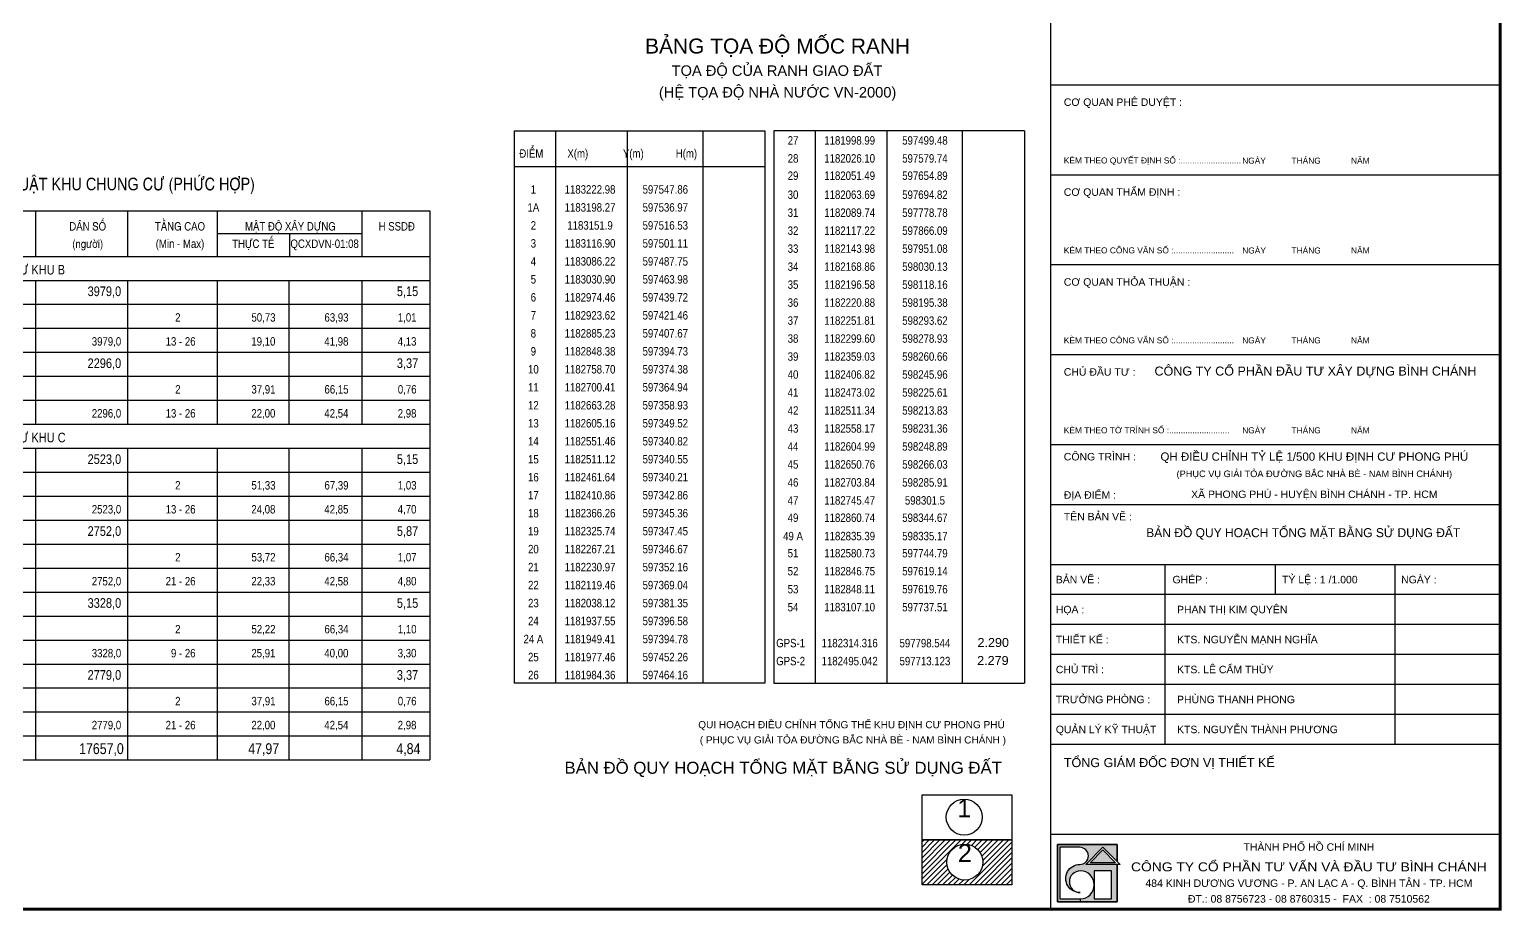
# Model space of a CAD drawing. Extents: x 597165 to 598689, y 1181586 to 1183364.
# Drawn here: x 598108.6 to 598600.1, y 1181753.9 to 1182047.8 of the extents above; entities that cross this region are included whole.
import ezdxf
from ezdxf.enums import TextEntityAlignment as Align

# ---------------------------------------------------------------- set-up
doc = ezdxf.new("R2010")
doc.units = 0
doc.header["$MEASUREMENT"] = 0
for name, color, linetype in [('2', 2, 'CONTINUOUS'), ('5', 5, 'CONTINUOUS'), ('DTEXT', 7, 'CONTINUOUS'), ('KHUNG_TEN', 5, 'CONTINUOUS'), ('MOCRANH', 7, 'CONTINUOUS')]:
    doc.layers.add(name, color=color, linetype=linetype)
doc.styles.add('AVO', font='VHELVEN.TTF')
doc.styles.add('V-AVO', font='VAVOB.TTF')
doc.styles.add('VHEL-C-B', font='VHELVCB.TTF')
doc.styles.add('VHEL-R', font='VHELVEN.TTF')
doc.styles.add('VHELC-R', font='VHELVCN.TTF')
doc.styles.add('VHELVEB', font='VHELVEB.TTF')
doc.styles.add('VHELVEN', font='VHELVEN.TTF')

# ---------------------------------------------------------------- blocks, each defined once
blk = doc.blocks.new('A$C0A59197F')
at = {"layer": 'DTEXT'}
h = blk.add_hatch(color=5, dxfattribs=at)
h.paths.add_polyline_path([(1371, 1644), (1800, 1215), (1800, 1730), (0, 1730), (0, 1013), (72, 1013), (72, 1644), (673, 1644, -1), (673, 1125, 0.187886), (387, 1013), (1111, 1013), (1800, 1013), (1800, 1125), (1371, 1125), (851, 1125)])
h.paths.add_polyline_path([(1800, 1013), (1111, 1013), (1111, 933), (1630, 933), (1630, 86), (1111, 86), (1111, 510, -0.414214), (687, 86), (687, 0), (1800, 0)])
h.paths.add_polyline_path([(72, 1013), (0, 1013), (0, 0), (687, 0), (687, 86), (72, 86)])
blk.add_hatch(color=10, dxfattribs=at).paths.add_polyline_path([(1758, 1179), (1371, 1567), (983, 1179)])
h = blk.add_hatch(color=5, dxfattribs=at)
edge = h.paths.add_edge_path()
edge.add_arc((687, 510), 424, 0, 90, ccw=False)
edge.add_line((1111, 510), (1111, 1013))
edge.add_line((1111, 1013), (387, 1013))
edge.add_arc((675, 701), 425, 132.6255, 271.7063)
edge.add_arc((687, 605), 329, 90, 270, ccw=False)
at = {"layer": 'DTEXT', "color": 5}
for p, q in [((0, 0), (1800, 0)), ((687, 86), (687, 0))]:
    blk.add_line(p, q, dxfattribs=at)
at = {"layer": 'DTEXT', "color": 160}
blk.add_lwpolyline([(1800, 1125), (1800, 0), (0, 0), (0, 1730), (1800, 1730), (1800, 1215)], dxfattribs=at)
at = {"layer": 'DTEXT', "color": 5}
blk.add_lwpolyline([(1800, 1215), (1800, 1730), (0, 1730), (0, 0), (1800, 0), (1800, 1125)], dxfattribs=at)
blk.add_lwpolyline([(687, 277, -1.016263), (673, 1125, 1), (673, 1644), (72, 1644), (72, 86), (687, 86, 1), (687, 933, 1), (687, 276)], format="xyb", dxfattribs=at)
at = {"layer": 'DTEXT', "color": 255}
blk.add_lwpolyline([(1890, 1125), (1371, 1125), (851, 1125), (1371, 1644)], close=True, dxfattribs=at)
at = {"layer": 'DTEXT'}
blk.add_lwpolyline([(1758, 1179), (983, 1179), (1371, 1567)], close=True, dxfattribs=at)
at = {"layer": 'DTEXT', "color": 5}
blk.add_lwpolyline([(1111, 86), (1630, 86), (1630, 933), (1111, 933)], close=True, dxfattribs=at)
blk = doc.blocks.new('A$C2D1B0CF7')
at = {"layer": 'MOCRANH', "style": 'VHELVEN'}
for s, p in [('2.290  ', (17.5, 18.9)), ('2.279  ', (17.2, 2.9))]:
    blk.add_text(s, height=8, dxfattribs=at).set_placement(p, align=Align.CENTER)

msp = doc.modelspace()

# ---------------------------------------------------------------- hatches: boundary and pattern name
at = {"layer": 'DTEXT'}
h = msp.add_hatch(dxfattribs=at)
h.set_pattern_fill('ANSI31,_O', color=256, scale=10, angle=180)
h.set_pattern_definition([(225, (18.8156, -20.068), (0.8838834765, -0.8838834765), [])])
h.paths.add_polyline_path([(598436.5906, 1181762.4301), (598436.5906, 1181777.4301), (598406.5906, 1181777.4301), (598406.5906, 1181762.4301)])
h.paths.add_polyline_path([(598414.893, 1181770.032, -1), (598426.893, 1181770.032, -1)], flags=16)
h.paths.add_polyline_path([(598416.9738, 1181765.5613), (598424.8122, 1181765.5613), (598424.8122, 1181774.3858), (598416.9738, 1181774.3858)], flags=8)

# ---------------------------------------------------------------- linework, layer by layer
at = {"layer": '5', "color": 4}
for p, q in [((598449.5681, 1182029.3668), (598599.5681, 1182029.3668)), ((598449.5681, 1181999.3668), (598599.5681, 1181999.3668)), ((598449.5681, 1181969.3668), (598599.5681, 1181969.3668)), ((598449.5681, 1181939.3668), (598599.5681, 1181939.3668)), ((598449.5681, 1181909.3668), (598599.5681, 1181909.3668)), ((598449.5681, 1181889.3668), (598599.5681, 1181889.3668)), ((598449.5681, 1181869.3668), (598599.5681, 1181869.3668)), ((598449.5681, 1181809.3668), (598599.5681, 1181809.3668)), ((598449.5681, 1181779.3668), (598599.5681, 1181779.3668))]:
    msp.add_line(p, q, dxfattribs=at)
at = {"layer": '5'}
msp.add_line((598599.5681, 1181754.3668), (598599.5681, 1182029.3668), dxfattribs=at)
at = {"layer": '5', "color": 2}
for p, q in [((598487.8013, 1181809.3668), (598487.8013, 1181869.3668)), ((598524.5681, 1181859.3668), (598524.5681, 1181869.3668)), ((598564.5681, 1181809.3668), (598564.5681, 1181869.3668)), ((598449.5681, 1181859.3668), (598599.5681, 1181859.3668)), ((598449.5681, 1181849.3668), (598599.5681, 1181849.3668)), ((598449.5681, 1181839.3668), (598599.5681, 1181839.3668)), ((598449.5681, 1181829.3668), (598599.5681, 1181829.3668)), ((598449.5681, 1181819.3668), (598599.5681, 1181819.3668))]:
    msp.add_line(p, q, dxfattribs=at)
at = {"layer": 'DTEXT'}
for p, q in [((598270.3975, 1182014.0433), (598354.1616, 1182014.0433)), ((598270.3975, 1182014.0433), (598270.3975, 1181829.6888)), ((598284.2409, 1182014.0433), (598284.2409, 1181829.6888)), ((598308.1643, 1182014.0433), (598308.1643, 1181829.6888)), ((598333.3672, 1182014.0433), (598333.3672, 1181829.6888)), ((598354.1616, 1182014.0433), (598354.1616, 1181829.6888)), ((598357.0774, 1182014.0433), (598357.0774, 1181829.6888)), ((598440.8415, 1182014.0433), (598357.0774, 1182014.0433)), ((598370.9208, 1182014.0433), (598370.9208, 1181829.6888)), ((598394.8442, 1182014.0433), (598394.8442, 1181829.6888)), ((598420.0471, 1182014.0433), (598420.0471, 1181829.6888)), ((598440.8415, 1182014.0433), (598440.8415, 1181829.6888)), ((598270.3975, 1182002.0433), (598354.1616, 1182002.0433)), ((598354.1616, 1181829.6888), (598270.3975, 1181829.6888)), ((598357.0774, 1181829.6888), (598440.8415, 1181829.6888))]:
    msp.add_line(p, q, dxfattribs=at)
at = {"layer": 'DTEXT', "color": 5}
for p, q in [((597959.1257, 1181987.2984), (598242.285, 1181987.2984)), ((598110.5784, 1181987.2984), (598110.5784, 1181972.1161)), ((598141.3921, 1181987.2984), (598141.3921, 1181972.1161)), ((598171.286, 1181987.2984), (598171.286, 1181972.1161)), ((598219.5762, 1181987.2984), (598219.5762, 1181972.1161)), ((598242.285, 1181987.2984), (598242.285, 1181804.1161)), ((597959.1257, 1181972.1161), (598242.285, 1181972.1161)), ((597959.1257, 1181964.1161), (598242.285, 1181964.1161)), ((598110.5784, 1181964.1161), (598110.5784, 1181916.1161)), ((598141.3921, 1181964.1161), (598141.3921, 1181916.1161)), ((598171.286, 1181964.1161), (598171.286, 1181916.1161)), ((598195.2011, 1181964.1161), (598195.2011, 1181916.1161)), ((598219.5762, 1181964.1161), (598219.5762, 1181916.1161)), ((597959.1257, 1181956.1161), (598242.285, 1181956.1161)), ((597959.1257, 1181916.1161), (598242.285, 1181916.1161)), ((597959.1257, 1181908.1161), (598242.285, 1181908.1161)), ((598110.5784, 1181908.1161), (598110.5784, 1181804.1161)), ((598141.3921, 1181908.1161), (598141.3921, 1181804.1161)), ((598171.286, 1181908.1161), (598171.286, 1181804.1161)), ((598195.2011, 1181908.1161), (598195.2011, 1181804.1161)), ((598219.5762, 1181908.1161), (598219.5762, 1181804.1161)), ((597959.1257, 1181812.1161), (598242.285, 1181812.1161)), ((597959.1257, 1181804.1161), (598242.285, 1181804.1161))]:
    msp.add_line(p, q, dxfattribs=at)
at = {"layer": 'DTEXT', "color": 3}
for p, q in [((598171.286, 1181979.7073), (598219.5762, 1181979.7073)), ((598195.4311, 1181979.7073), (598195.4311, 1181972.1161)), ((597959.1257, 1181948.1161), (598242.285, 1181948.1161)), ((597959.1257, 1181940.1161), (598242.285, 1181940.1161)), ((597959.1257, 1181932.1161), (598242.285, 1181932.1161)), ((597959.1257, 1181924.1161), (598242.285, 1181924.1161)), ((597959.1257, 1181900.1161), (598242.285, 1181900.1161)), ((597959.1257, 1181892.1161), (598242.285, 1181892.1161)), ((597959.1257, 1181884.1161), (598242.285, 1181884.1161)), ((597959.1257, 1181876.1161), (598242.285, 1181876.1161)), ((597959.1257, 1181868.1161), (598242.285, 1181868.1161)), ((597959.1257, 1181860.1161), (598242.285, 1181860.1161)), ((597959.1257, 1181852.1161), (598242.285, 1181852.1161)), ((597959.1257, 1181844.1161), (598242.285, 1181844.1161)), ((597959.1257, 1181836.1161), (598242.285, 1181836.1161)), ((597959.1257, 1181828.1161), (598242.285, 1181828.1161)), ((597959.1257, 1181820.1161), (598242.285, 1181820.1161))]:
    msp.add_line(p, q, dxfattribs=at)
at = {"layer": 'DTEXT'}
for points in [[(598436.5906, 1181777.4301), (598406.5906, 1181777.4301), (598406.5906, 1181792.4301), (598436.5906, 1181792.4301)], [(598436.5906, 1181762.4301), (598406.5906, 1181762.4301), (598406.5906, 1181777.4301), (598436.5906, 1181777.4301)]]:
    msp.add_lwpolyline(points, close=True, dxfattribs=at)
for centre in [(598420.6894, 1181785.0153), (598420.893, 1181770.032)]:
    msp.add_circle(centre, 6, dxfattribs=at)
at = {"layer": 'KHUNG_TEN'}
for q in [(598449.5681, 1183354.3668), (598449.5681, 1182029.3668)]:
    msp.add_line((598449.5681, 1181754.3668), q, dxfattribs=at)
at = {"layer": 'KHUNG_TEN', "const_width": 1}
msp.add_lwpolyline([(597253.7231, 1183354.3668), (597253.7231, 1181754.3668), (598599.5681, 1181754.3668), (598599.5681, 1183354.3668)], close=True, dxfattribs=at)

# ---------------------------------------------------------------- block references
at = {"layer": '2', "xscale": 0.01102970878127962, "yscale": 0.01102970878127962, "zscale": 0.0110297088}
msp.add_blockref('A$C0A59197F', (598451.8456, 1181756.8216), dxfattribs=at)
at = {"layer": 'DTEXT', "xscale": 0.375, "yscale": 0.375, "zscale": 0.375}
msp.add_blockref('A$C2D1B0CF7', (598424.967, 1181834.7065), dxfattribs=at)

# ---------------------------------------------------------------- texts
at = {"layer": 'DTEXT'}
for s, height, style, p in [('CÔ QUAN PHEÂ DUYEÄT :', 2.5, 'AVO', (598453.9284, 1182022.3145)), ('  ÑIEÅM         X(m)             Y(m)            H(m)', 2.8, 'VHELC-R', (598270.3975, 1182005.0433)), ('KEØM THEO QUYEÁT ÑÒNH SOÁ :..........................', 2, 'AVO', (598453.9284, 1182003.1067)), ('NGAØY           THAÙNG             NAÊM', 2, 'AVO', (598513.4823, 1182003.0375)), ('CÔ QUAN THAÅM ÑÒNH :', 2.5, 'AVO', (598453.9284, 1181992.3145)), ('KEØM THEO COÂNG VAÊN SOÁ :..........................', 2, 'AVO', (598453.9284, 1181973.1067)), ('NGAØY           THAÙNG             NAÊM', 2, 'AVO', (598513.4823, 1181973.0764)), ('CHUNG CÖ KHU B', 3.2, 'VHEL-C-B', (598088.2661, 1181966.073)), ('CÔ QUAN THOÛA THUAÄN :', 2.5, 'AVO', (598453.9284, 1181962.3145)), ('KEØM THEO COÂNG VAÊN SOÁ :..........................', 2, 'AVO', (598453.9284, 1181943.1067)), ('NGAØY           THAÙNG             NAÊM', 2, 'AVO', (598513.4823, 1181943.0764)), ('CHUÛ ÑAÀU TÖ :', 2.5, 'AVO', (598453.9284, 1181932.3145)), ('KEØM THEO TÔØ TRÌNH SOÁ :..........................', 2, 'AVO', (598453.9284, 1181913.1067)), ('NGAØY           THAÙNG             NAÊM', 2, 'AVO', (598513.4823, 1181913.0764)), ('CHUNG CÖ KHU C', 3.2, 'VHEL-C-B', (598088.2661, 1181910.073)), ('COÂNG TRÌNH :', 2.5, 'AVO', (598453.9284, 1181904.0325)), ('ÑÒA ÑIEÅM :', 2.5, 'AVO', (598453.9284, 1181891.2707)), ('TEÂN BAÛN VEÕ :', 2.5, 'AVO', (598453.9284, 1181884.0275)), ('BAÛN VEÕ :', 2.5, 'AVO', (598451.2576, 1181863.0328)), ('GHEÙP :', 2.5, 'AVO', (598490.212, 1181863.0328)), ('TYÛ LEÄ : 1 /1.000', 2.5, 'AVO', (598526.7828, 1181863.0328)), ('NGAØY :', 2.5, 'AVO', (598566.5367, 1181863.0328)), ('HOÏA :', 2.5, 'AVO', (598451.2576, 1181853.0328)), ('PHAN THÒ KIM QUYEÂN', 2.5, 'AVO', (598491.7226, 1181853.0328)), ('THIEÁT KEÁ :', 2.5, 'AVO', (598451.2576, 1181843.0328)), ('KTS. NGUYEÃN MAÏNH NGHÓA', 2.5, 'AVO', (598491.7226, 1181843.0328)), ('CHUÛ TRÌ :', 2.5, 'AVO', (598451.2576, 1181833.0328)), ('KTS. LEÂ CAÅM THUØY', 2.5, 'AVO', (598491.7226, 1181833.0328)), ('TRÖÔÛNG PHOØNG :', 2.5, 'AVO', (598451.2576, 1181823.0328)), ('PHUØNG THANH PHONG', 2.5, 'AVO', (598491.7226, 1181823.0328)), ('QUAÛN LYÙ KYÕ THUAÄT', 2.5, 'AVO', (598451.2576, 1181813.0328)), ('KTS. NGUYEÃN THAØNH PHÖÔNG', 2.5, 'AVO', (598491.7226, 1181813.0328)), ('TOÅNG GIAÙM ÑOÁC ÑÔN VÒ THIEÁT KEÁ ', 3, 'AVO', (598453.9284, 1181801.7207))]:
    msp.add_text(s, height=height, dxfattribs=dict(at, style=style)).set_placement(p)
for s, height, style, p in [('27', 2.8, 'VHELC-R', (598363.5312, 1182009.3978)), ('1181998.99', 2.8, 'VHELC-R', (598382.4389, 1182009.3978)), ('597499.48', 2.8, 'VHELC-R', (598407.5669, 1182009.3978)), ('28', 2.8, 'VHELC-R', (598363.5312, 1182003.3978)), ('1182026.10', 2.8, 'VHELC-R', (598382.4389, 1182003.3978)), ('597579.74', 2.8, 'VHELC-R', (598407.5669, 1182003.3978)), ('BAÛNG CHÆ TIEÂU KINH TEÁ KYÕ THUAÄT KHU CHUNG CÖ (PHÖÙC HÔÏP) ', 4.2, 'VHELC-R', (598109.5126, 1181994.1554)), ('29', 2.8, 'VHELC-R', (598363.5312, 1181997.635)), ('1182051.49', 2.8, 'VHELC-R', (598382.4389, 1181997.635)), ('597654.89', 2.8, 'VHELC-R', (598407.5669, 1181997.635)), ('1', 2.8, 'VHELC-R', (598276.8513, 1181993.0433)), ('1183222.98', 2.8, 'VHELC-R', (598295.759, 1181993.0433)), ('597547.86', 2.8, 'VHELC-R', (598320.887, 1181993.0433)), ('30', 2.8, 'VHELC-R', (598363.5312, 1181991.296)), ('1182063.69', 2.8, 'VHELC-R', (598382.4389, 1181991.296)), ('597694.82', 2.8, 'VHELC-R', (598407.5669, 1181991.296)), ('1A', 2.8, 'VHELC-R', (598276.8513, 1181987.0433)), ('1183198.27', 2.8, 'VHELC-R', (598295.759, 1181987.0433)), ('597536.97', 2.8, 'VHELC-R', (598320.887, 1181987.0433)), ('31', 2.8, 'VHELC-R', (598363.5312, 1181985.296)), ('1182089.74', 2.8, 'VHELC-R', (598382.4389, 1181985.296)), ('597778.78', 2.8, 'VHELC-R', (598407.5669, 1181985.296)), ('DAÂN SOÁ', 2.8, 'VHELC-R', (598128.0602, 1181980.7338)), ('TAÀNG CAO', 2.8, 'VHELC-R', (598158.8739, 1181980.7338)), ('MAÄT ÑOÄ XAÂY DÖÏNG', 2.8, 'VHELC-R', (598195.73, 1181980.7338)), ('H SSDÑ', 2.8, 'VHELC-R', (598231.2279, 1181980.7338)), ('2', 2.8, 'VHELC-R', (598276.8513, 1181981.0433)), ('1183151.9', 2.8, 'VHELC-R', (598295.759, 1181981.0433)), ('597516.53', 2.8, 'VHELC-R', (598320.887, 1181981.0433)), ('(ngöôøi)', 2.8, 'VHELC-R', (598128.0602, 1181974.9316)), ('(Min - Max)', 2.8, 'VHELC-R', (598158.8739, 1181974.9316)), ('THÖÏC TEÁ', 2.8, 'VHELC-R', (598183.3268, 1181974.9316)), ('QCXDVN-01:08', 2.8, 'VHELC-R', (598207.1578, 1181974.9316)), ('3', 2.8, 'VHELC-R', (598276.8513, 1181975.0433)), ('1183116.90', 2.8, 'VHELC-R', (598295.759, 1181975.0433)), ('597501.11', 2.8, 'VHELC-R', (598320.887, 1181975.0433)), ('32', 2.8, 'VHELC-R', (598363.5312, 1181979.296)), ('1182117.22', 2.8, 'VHELC-R', (598382.4389, 1181979.296)), ('597866.09', 2.8, 'VHELC-R', (598407.5669, 1181979.296)), ('33', 2.8, 'VHELC-R', (598363.5312, 1181973.296)), ('1182143.98', 2.8, 'VHELC-R', (598382.4389, 1181973.296)), ('597951.08', 2.8, 'VHELC-R', (598407.5669, 1181973.296)), ('4', 2.8, 'VHELC-R', (598276.8513, 1181969.0433)), ('1183086.22', 2.8, 'VHELC-R', (598295.759, 1181969.0433)), ('597487.75', 2.8, 'VHELC-R', (598320.887, 1181969.0433)), ('34', 2.8, 'VHELC-R', (598363.5312, 1181967.296)), ('1182168.86', 2.8, 'VHELC-R', (598382.4389, 1181967.296)), ('598030.13', 2.8, 'VHELC-R', (598407.5669, 1181967.296)), ('5', 2.8, 'VHELC-R', (598276.8513, 1181963.0433)), ('1183030.90', 2.8, 'VHELC-R', (598295.759, 1181963.0433)), ('597463.98', 2.8, 'VHELC-R', (598320.887, 1181963.0433)), ('35', 2.8, 'VHELC-R', (598363.5312, 1181961.296)), ('1182196.58', 2.8, 'VHELC-R', (598382.4389, 1181961.296)), ('598118.16', 2.8, 'VHELC-R', (598407.5669, 1181961.296)), ('6', 2.8, 'VHELC-R', (598276.8513, 1181957.0433)), ('1182974.46', 2.8, 'VHELC-R', (598295.759, 1181957.0433)), ('597439.72', 2.8, 'VHELC-R', (598320.887, 1181957.0433)), ('36', 2.8, 'VHELC-R', (598363.5312, 1181955.296)), ('1182220.88', 2.8, 'VHELC-R', (598382.4389, 1181955.296)), ('598195.38', 2.8, 'VHELC-R', (598407.5669, 1181955.296)), ('7', 2.8, 'VHELC-R', (598276.8513, 1181951.0433)), ('1182923.62', 2.8, 'VHELC-R', (598295.759, 1181951.0433)), ('597421.46', 2.8, 'VHELC-R', (598320.887, 1181951.0433)), ('37', 2.8, 'VHELC-R', (598363.5312, 1181949.296)), ('1182251.81', 2.8, 'VHELC-R', (598382.4389, 1181949.296)), ('598293.62', 2.8, 'VHELC-R', (598407.5669, 1181949.296)), ('8', 2.8, 'VHELC-R', (598276.8513, 1181945.0433)), ('1182885.23', 2.8, 'VHELC-R', (598295.759, 1181945.0433)), ('597407.67', 2.8, 'VHELC-R', (598320.887, 1181945.0433)), ('38', 2.8, 'VHELC-R', (598363.5312, 1181943.296)), ('1182299.60', 2.8, 'VHELC-R', (598382.4389, 1181943.296)), ('598278.93', 2.8, 'VHELC-R', (598407.5669, 1181943.296)), ('9', 2.8, 'VHELC-R', (598276.8513, 1181939.0433)), ('1182848.38', 2.8, 'VHELC-R', (598295.759, 1181939.0433)), ('597394.73', 2.8, 'VHELC-R', (598320.887, 1181939.0433)), ('39', 2.8, 'VHELC-R', (598363.5312, 1181937.296)), ('1182359.03', 2.8, 'VHELC-R', (598382.4389, 1181937.296)), ('598260.66', 2.8, 'VHELC-R', (598407.5669, 1181937.296)), ('10', 2.8, 'VHELC-R', (598276.8513, 1181933.0433)), ('1182758.70', 2.8, 'VHELC-R', (598295.759, 1181933.0433)), ('597374.38', 2.8, 'VHELC-R', (598320.887, 1181933.0433)), ('40', 2.8, 'VHELC-R', (598363.5312, 1181931.296)), ('1182406.82', 2.8, 'VHELC-R', (598382.4389, 1181931.296)), ('598245.96', 2.8, 'VHELC-R', (598407.5669, 1181931.296)), ('COÂNG TY COÅ PHAÀN ÑAÀU TÖ XAÂY DÖÏNG BÌNH CHAÙNH', 3, 'AVO', (598537.954, 1181932.3469)), ('11', 2.8, 'VHELC-R', (598276.8513, 1181927.0433)), ('1182700.41', 2.8, 'VHELC-R', (598295.759, 1181927.0433)), ('597364.94', 2.8, 'VHELC-R', (598320.887, 1181927.0433)), ('12', 2.8, 'VHELC-R', (598276.8513, 1181921.0433)), ('1182663.28', 2.8, 'VHELC-R', (598295.759, 1181921.0433)), ('597358.93', 2.8, 'VHELC-R', (598320.887, 1181921.0433)), ('41', 2.8, 'VHELC-R', (598363.5312, 1181925.296)), ('1182473.02', 2.8, 'VHELC-R', (598382.4389, 1181925.296)), ('598225.61', 2.8, 'VHELC-R', (598407.5669, 1181925.296)), ('42', 2.8, 'VHELC-R', (598363.5312, 1181919.296)), ('1182511.34', 2.8, 'VHELC-R', (598382.4389, 1181919.296)), ('598213.83', 2.8, 'VHELC-R', (598407.5669, 1181919.296)), ('13', 2.8, 'VHELC-R', (598276.8513, 1181915.0433)), ('1182605.16', 2.8, 'VHELC-R', (598295.759, 1181915.0433)), ('597349.52', 2.8, 'VHELC-R', (598320.887, 1181915.0433)), ('43', 2.8, 'VHELC-R', (598363.5312, 1181913.296)), ('1182558.17', 2.8, 'VHELC-R', (598382.4389, 1181913.296)), ('598231.36', 2.8, 'VHELC-R', (598407.5669, 1181913.296)), ('14', 2.8, 'VHELC-R', (598276.8513, 1181909.0433)), ('1182551.46', 2.8, 'VHELC-R', (598295.759, 1181909.0433)), ('597340.82', 2.8, 'VHELC-R', (598320.887, 1181909.0433)), ('44', 2.8, 'VHELC-R', (598363.5312, 1181907.296)), ('1182604.99', 2.8, 'VHELC-R', (598382.4389, 1181907.296)), ('598248.89', 2.8, 'VHELC-R', (598407.5669, 1181907.296)), ('15', 2.8, 'VHELC-R', (598276.8513, 1181903.0433)), ('1182511.12', 2.8, 'VHELC-R', (598295.759, 1181903.0433)), ('597340.55', 2.8, 'VHELC-R', (598320.887, 1181903.0433)), ('45', 2.8, 'VHELC-R', (598363.5312, 1181901.296)), ('1182650.76', 2.8, 'VHELC-R', (598382.4389, 1181901.296)), ('598266.03', 2.8, 'VHELC-R', (598407.5669, 1181901.296)), ('QH ÑIEÀU CHÆNH TYÛ LEÄ 1/500 KHU ÑÒNH CÖ PHONG PHUÙ', 2.75, 'AVO', (598537.5656, 1181903.9322)), ('16', 2.8, 'VHELC-R', (598276.8513, 1181897.0433)), ('1182461.64', 2.8, 'VHELC-R', (598295.759, 1181897.0433)), ('597340.21', 2.8, 'VHELC-R', (598320.887, 1181897.0433)), ('(PHUÏC VUÏ GIAÛI TOÛA ÑÖÔØNG BAÉC NHAØ BEØ - NAM BÌNH CHAÙNH)', 2.2, 'AVO', (598537.5656, 1181898.4671)), ('46', 2.8, 'VHELC-R', (598363.5312, 1181895.296)), ('1182703.84', 2.8, 'VHELC-R', (598382.4389, 1181895.296)), ('598285.91', 2.8, 'VHELC-R', (598407.5669, 1181895.296)), ('XAÕ PHONG PHUÙ - HUYEÄN BÌNH CHAÙNH - TP. HCM', 2.5, 'AVO', (598537.5656, 1181891.4813)), ('17', 2.8, 'VHELC-R', (598276.8513, 1181891.0433)), ('1182410.86', 2.8, 'VHELC-R', (598295.759, 1181891.0433)), ('597342.86', 2.8, 'VHELC-R', (598320.887, 1181891.0433)), ('47', 2.8, 'VHELC-R', (598363.5312, 1181889.296)), ('1182745.47', 2.8, 'VHELC-R', (598382.4389, 1181889.296)), ('598301.5', 2.8, 'VHELC-R', (598407.5669, 1181889.296)), ('18', 2.8, 'VHELC-R', (598276.8513, 1181885.0433)), ('1182366.26', 2.8, 'VHELC-R', (598295.759, 1181885.0433)), ('597345.36', 2.8, 'VHELC-R', (598320.887, 1181885.0433)), ('49', 2.8, 'VHELC-R', (598363.5312, 1181883.5214)), ('1182860.74', 2.8, 'VHELC-R', (598382.4389, 1181883.5214)), ('598344.67', 2.8, 'VHELC-R', (598407.5669, 1181883.5214)), ('19', 2.8, 'VHELC-R', (598276.8513, 1181879.0433)), ('1182325.74', 2.8, 'VHELC-R', (598295.759, 1181879.0433)), ('597347.45', 2.8, 'VHELC-R', (598320.887, 1181879.0433)), ('49 A', 2.8, 'VHELC-R', (598363.5312, 1181877.3978)), ('1182835.39', 2.8, 'VHELC-R', (598382.4389, 1181877.3978)), ('598335.17', 2.8, 'VHELC-R', (598407.5669, 1181877.3978)), ('BAÛN ÑOÀ QUY HOAÏCH TOÅNG MAËT BAÈNG SÖÛ DUÏNG ÑAÁT', 3, 'V-AVO', (598533.8572, 1181878.4341)), ('20', 2.8, 'VHELC-R', (598276.8513, 1181873.0433)), ('1182267.21', 2.8, 'VHELC-R', (598295.759, 1181873.0433)), ('597346.67', 2.8, 'VHELC-R', (598320.887, 1181873.0433)), ('21', 2.8, 'VHELC-R', (598276.8513, 1181867.0433)), ('1182230.97', 2.8, 'VHELC-R', (598295.759, 1181867.0433)), ('597352.16', 2.8, 'VHELC-R', (598320.887, 1181867.0433)), ('51', 2.8, 'VHELC-R', (598363.5312, 1181871.6888)), ('1182580.73', 2.8, 'VHELC-R', (598382.4389, 1181871.6888)), ('597744.79', 2.8, 'VHELC-R', (598407.5669, 1181871.6888)), ('52', 2.8, 'VHELC-R', (598363.5312, 1181865.6888)), ('1182846.75', 2.8, 'VHELC-R', (598382.4389, 1181865.6888)), ('597619.14', 2.8, 'VHELC-R', (598407.5669, 1181865.6888)), ('22', 2.8, 'VHELC-R', (598276.8513, 1181861.0433)), ('1182119.46', 2.8, 'VHELC-R', (598295.759, 1181861.0433)), ('597369.04', 2.8, 'VHELC-R', (598320.887, 1181861.0433)), ('53', 2.8, 'VHELC-R', (598363.5312, 1181859.6888)), ('1182848.11', 2.8, 'VHELC-R', (598382.4389, 1181859.6888)), ('597619.76', 2.8, 'VHELC-R', (598407.5669, 1181859.6888)), ('23', 2.8, 'VHELC-R', (598276.8513, 1181855.0433)), ('1182038.12', 2.8, 'VHELC-R', (598295.759, 1181855.0433)), ('597381.35', 2.8, 'VHELC-R', (598320.887, 1181855.0433)), ('54', 2.8, 'VHELC-R', (598363.5312, 1181853.6888)), ('1183107.10', 2.8, 'VHELC-R', (598382.4389, 1181853.6888)), ('597737.51', 2.8, 'VHELC-R', (598407.5669, 1181853.6888)), ('24', 2.8, 'VHELC-R', (598276.8513, 1181849.061)), ('1181937.55', 2.8, 'VHELC-R', (598295.759, 1181849.061)), ('597396.58', 2.8, 'VHELC-R', (598320.887, 1181849.061)), ('24 A', 2.8, 'VHELC-R', (598276.8513, 1181843.0433)), ('1181949.41', 2.8, 'VHELC-R', (598295.759, 1181843.0433)), ('597394.78', 2.8, 'VHELC-R', (598320.887, 1181843.0433)), ('GPS-1', 2.8, 'VHELC-R', (598362.7251, 1181841.6888)), ('1182314.316', 2.8, 'VHELC-R', (598382.4389, 1181841.6888)), ('597798.544', 2.8, 'VHELC-R', (598407.5669, 1181841.6888)), ('25', 2.8, 'VHELC-R', (598276.8513, 1181837.0433)), ('1181977.46', 2.8, 'VHELC-R', (598295.759, 1181837.0433)), ('597452.26', 2.8, 'VHELC-R', (598320.887, 1181837.0433)), ('GPS-2', 2.8, 'VHELC-R', (598362.7251, 1181835.6888)), ('1182495.042', 2.8, 'VHELC-R', (598382.4389, 1181835.6888)), ('597713.123', 2.8, 'VHELC-R', (598407.5669, 1181835.6888)), ('26', 2.8, 'VHELC-R', (598276.8513, 1181831.0433)), ('1181984.36', 2.8, 'VHELC-R', (598295.759, 1181831.0433)), ('597464.16', 2.8, 'VHELC-R', (598320.887, 1181831.0433)), ('QUI HOAÏCH ÑIEÀU CHÆNH TOÅNG THEÅ KHU ÑÒNH CÖ PHONG PHUÙ ', 2.4, 'VHEL-R', (598383.5175, 1181814.6792)), ('( PHUÏC VUÏ GIAÛI TOÛA ÑÖÔØNG BAÉC NHAØ BEØ - NAM BÌNH CHAÙNH )', 2.4, 'VHEL-R', (598383.5175, 1181809.601)), ('1', 6, 'VHEL-R', (598420.6894, 1181785.0153)), ('THAØNH PHOÁ HOÀ CHÍ MINH', 2.5, 'AVO', (598535.7423, 1181773.8103)), ('2', 6, 'VHEL-R', (598420.893, 1181770.032)), ('484 KINH DÖÔNG VÖÔNG - P. AN LAÏC A - Q. BÌNH TAÂN - TP. HCM', 2.5, 'AVO', (598535.7423, 1181761.738)), ('ÑT.: 08 8756723 - 08 8760315 -  FAX  : 08 7510562', 2.5, 'AVO', (598535.7423, 1181756.5096))]:
    msp.add_text(s, height=height, dxfattribs=dict(at, style=style)).set_placement(p, align=Align.CENTER)
for s, height, style, p in [('3979,0', 3.2, 'VHELC-R', (598139.2372, 1181958.8687)), ('5,15', 3.2, 'VHELC-R', (598238.4034, 1181958.8687)), ('2', 2.8, 'VHELC-R', (598159.0421, 1181950.3421)), ('50,73', 2.8, 'VHELC-R', (598190.7562, 1181950.3421)), ('63,93', 2.8, 'VHELC-R', (598215.1312, 1181950.3421)), ('1,01', 2.8, 'VHELC-R', (598237.8401, 1181950.3421)), ('3979,0', 2.8, 'VHELC-R', (598139.2372, 1181942.3421)), ('13 - 26', 2.8, 'VHELC-R', (598164.0621, 1181942.3421)), ('19,10', 2.8, 'VHELC-R', (598190.7219, 1181942.3421)), ('41,98', 2.8, 'VHELC-R', (598215.0969, 1181942.3421)), ('4,13', 2.8, 'VHELC-R', (598237.8057, 1181942.3421)), ('2296,0', 3.2, 'VHELC-R', (598139.2372, 1181934.8687)), ('3,37', 3.2, 'VHELC-R', (598238.4034, 1181934.8687)), ('2', 2.8, 'VHELC-R', (598159.0421, 1181926.3421)), ('37,91', 2.8, 'VHELC-R', (598190.7562, 1181926.3421)), ('66,15', 2.8, 'VHELC-R', (598215.1312, 1181926.3421)), ('0,76', 2.8, 'VHELC-R', (598237.8401, 1181926.3421)), ('2296,0', 2.8, 'VHELC-R', (598139.2372, 1181918.3421)), ('13 - 26', 2.8, 'VHELC-R', (598164.0621, 1181918.3421)), ('22,00', 2.8, 'VHELC-R', (598190.7219, 1181918.3421)), ('42,54', 2.8, 'VHELC-R', (598215.0969, 1181918.3421)), ('2,98', 2.8, 'VHELC-R', (598237.8057, 1181918.3421)), ('2523,0', 3.2, 'VHELC-R', (598139.2372, 1181902.8687)), ('5,15', 3.2, 'VHELC-R', (598238.4034, 1181902.8687)), ('2', 2.8, 'VHELC-R', (598159.0421, 1181894.3421)), ('51,33', 2.8, 'VHELC-R', (598190.7562, 1181894.3421)), ('67,39', 2.8, 'VHELC-R', (598215.1312, 1181894.3421)), ('1,03', 2.8, 'VHELC-R', (598237.8401, 1181894.3421)), ('2523,0', 2.8, 'VHELC-R', (598139.2372, 1181886.3421)), ('13 - 26', 2.8, 'VHELC-R', (598164.0621, 1181886.3421)), ('24,08', 2.8, 'VHELC-R', (598190.7219, 1181886.3421)), ('42,85', 2.8, 'VHELC-R', (598215.0969, 1181886.3421)), ('4,70', 2.8, 'VHELC-R', (598237.8057, 1181886.3421)), ('2752,0', 3.2, 'VHELC-R', (598139.2372, 1181878.8687)), ('5,87', 3.2, 'VHELC-R', (598238.4034, 1181878.8687)), ('2', 2.8, 'VHELC-R', (598159.0421, 1181870.3421)), ('53,72', 2.8, 'VHELC-R', (598190.7562, 1181870.3421)), ('66,34', 2.8, 'VHELC-R', (598215.1312, 1181870.3421)), ('1,07', 2.8, 'VHELC-R', (598237.8401, 1181870.3421)), ('2752,0', 2.8, 'VHELC-R', (598139.2372, 1181862.3421)), ('21 - 26', 2.8, 'VHELC-R', (598164.0621, 1181862.3421)), ('22,33', 2.8, 'VHELC-R', (598190.7219, 1181862.3421)), ('42,58', 2.8, 'VHELC-R', (598215.0969, 1181862.3421)), ('4,80', 2.8, 'VHELC-R', (598237.8057, 1181862.3421)), ('3328,0', 3.2, 'VHELC-R', (598139.2372, 1181854.8687)), ('5,15', 3.2, 'VHELC-R', (598238.4034, 1181854.8687)), ('2', 2.8, 'VHELC-R', (598159.0421, 1181846.3421)), ('52,22', 2.8, 'VHELC-R', (598190.7562, 1181846.3421)), ('66,34', 2.8, 'VHELC-R', (598215.1312, 1181846.3421)), ('1,10', 2.8, 'VHELC-R', (598237.8401, 1181846.3421)), ('3328,0', 2.8, 'VHELC-R', (598139.2372, 1181838.3421)), ('9 - 26', 2.8, 'VHELC-R', (598164.0621, 1181838.3421)), ('25,91', 2.8, 'VHELC-R', (598190.7219, 1181838.3421)), ('40,00', 2.8, 'VHELC-R', (598215.0969, 1181838.3421)), ('3,30', 2.8, 'VHELC-R', (598237.8057, 1181838.3421)), ('2779,0', 3.2, 'VHELC-R', (598139.2372, 1181830.8687)), ('3,37', 3.2, 'VHELC-R', (598238.4034, 1181830.8687)), ('2', 2.8, 'VHELC-R', (598159.0421, 1181822.3421)), ('37,91', 2.8, 'VHELC-R', (598190.7562, 1181822.3421)), ('66,15', 2.8, 'VHELC-R', (598215.1312, 1181822.3421)), ('0,76', 2.8, 'VHELC-R', (598237.8401, 1181822.3421)), ('2779,0', 2.8, 'VHELC-R', (598139.2372, 1181814.3421)), ('21 - 26', 2.8, 'VHELC-R', (598164.0621, 1181814.3421)), ('22,00', 2.8, 'VHELC-R', (598190.7219, 1181814.3421)), ('42,54', 2.8, 'VHELC-R', (598215.0969, 1181814.3421)), ('2,98', 2.8, 'VHELC-R', (598237.8057, 1181814.3421)), ('17657,0', 3.6, 'VHEL-C-B', (598140.0984, 1181806.073)), ('47,97', 3.6, 'VHEL-C-B', (598191.9676, 1181806.073)), ('4,84', 3.6, 'VHEL-C-B', (598239.1284, 1181806.073))]:
    msp.add_text(s, height=height, dxfattribs=dict(at, style=style)).set_placement(p, align=Align.RIGHT)
at = {"layer": 'DTEXT', "color": 7, "style": 'VHEL-R'}
msp.add_text('BAÛN ÑOÀ QUY HOAÏCH TOÅNG MAËT BAÈNG SÖÛ DUÏNG ÑAÁT', height=4, dxfattribs=at).set_placement((598360.2498, 1181799.4974), align=Align.CENTER)
at = {"layer": 'DTEXT', "style": 'AVO', "width": 1.102035}
msp.add_text('COÂNG TY COÅ PHAÀN TÖ VAÁN VAØ ÑAÀU TÖ BÌNH CHAÙNH', height=3, dxfattribs=at).set_placement((598535.7423, 1181766.9376), align=Align.CENTER)
at = {"layer": 'MOCRANH'}
for s, height, style, p in [('BAÛNG TOÏA ÑOÄ MOÁC RANH', 5, 'VHELVEB', (598358.3812, 1182039.7862)), ('TOÏA ÑOÄ CUÛA RANH GIAO ÑAÁT', 3.5, 'VHELVEN', (598358.1746, 1182032.3346)), ('(HEÄ TOÏA ÑOÄ NHAØ NÖÔÙC VN-2000)', 3.5, 'VHELVEN', (598358.3812, 1182025.1089))]:
    msp.add_text(s, height=height, dxfattribs=dict(at, style=style)).set_placement(p, align=Align.CENTER)

doc.saveas('drawing.dxf')
